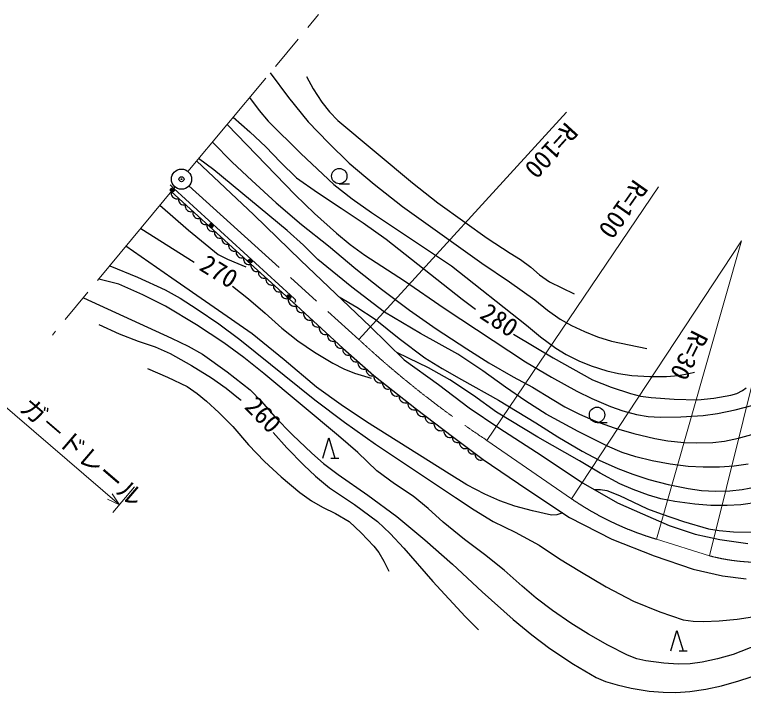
# Model space of a CAD drawing. Units: millimetres, scale not verified. Extents: x 40000 to 680000, y 20000 to 380000.
# Drawn here: x 455407 to 527445, y 247993 to 314948 of the extents above; entities that cross this region are included whole.
import ezdxf
from ezdxf.enums import TextEntityAlignment as Align

# ---------------------------------------------------------------- set-up
doc = ezdxf.new("R2010")
doc.units = ezdxf.units.MM
doc.header["$LTSCALE"] = 1000
doc.header["$PDMODE"] = 32
doc.header["$PDSIZE"] = 500
doc.linetypes.add('CHAIN', pattern=[18.5, 12, -1.5, 3.5, -1.5])
for name, color, linetype, lineweight in [('M-BGD', 7, 'Continuous', 25), ('M-BMK', 2, 'CHAIN', 13), ('M-BMK-SRVR', 3, 'Continuous', 25), ('M-STR-HTXT', 7, 'Continuous', 13)]:
    doc.layers.add(name, color=color, linetype=linetype, lineweight=lineweight)
doc.layers.add('M-OTRS', color=6, linetype='Continuous')
doc.styles.add('ＭＳ ゴシック', font='')
doc.styles.get('ＭＳ ゴシック').set_extended_font_data('MS Gothic')

msp = doc.modelspace()

# ---------------------------------------------------------------- linework, layer by layer
at = {"layer": 'M-BGD'}
for p, q in [((473404, 300487), (479059, 295153)), ((487504, 298235), (488502, 298238)), ((471148, 297780), (470780, 298117)), ((482673, 287228), (471148, 297779)), ((470891, 297464), (470868, 297349)), ((470868, 297349), (470872, 297265)), ((470872, 297265), (470891, 297167)), ((470891, 297464), (477316, 291628)), ((470891, 297167), (470939, 297042)), ((470939, 297042), (471014, 296946)), ((471014, 296946), (471103, 296866)), ((471103, 296866), (471205, 296800)), ((471205, 296800), (471334, 296764)), ((471334, 296764), (471434, 296755)), ((471434, 296755), (471518, 296759)), ((471518, 296759), (471630, 296792)), ((471630, 296792), (471609, 296689)), ((471609, 296689), (471613, 296613)), ((471613, 296613), (471630, 296525)), ((471630, 296525), (471673, 296413)), ((471673, 296413), (471741, 296327)), ((471741, 296327), (471821, 296254)), ((471821, 296254), (471913, 296195)), ((471913, 296195), (472029, 296163)), ((472029, 296163), (472119, 296154)), ((472119, 296154), (472195, 296158)), ((472195, 296158), (472295, 296188)), ((472295, 296188), (472272, 296074)), ((472272, 296074), (472276, 295989)), ((472276, 295989), (472295, 295891)), ((472295, 295891), (472344, 295766)), ((472344, 295766), (472419, 295671)), ((472419, 295671), (472508, 295590)), ((472508, 295590), (472610, 295525)), ((472610, 295525), (472739, 295488)), ((472739, 295488), (472838, 295479)), ((472838, 295479), (472923, 295483)), ((472923, 295483), (473034, 295517)), ((473034, 295517), (473012, 295402)), ((473012, 295402), (473016, 295318)), ((473016, 295318), (473034, 295220)), ((473034, 295220), (473083, 295095)), ((473083, 295095), (473158, 295000)), ((473158, 295000), (473247, 294919)), ((473247, 294919), (473349, 294853)), ((473349, 294853), (473478, 294817)), ((473478, 294817), (473577, 294808)), ((473577, 294808), (473662, 294812)), ((473662, 294812), (473774, 294845)), ((473774, 294845), (473753, 294743)), ((473753, 294743), (473757, 294666)), ((473757, 294666), (473774, 294578)), ((479059, 295153), (483694, 290670)), ((473774, 294578), (473817, 294466)), ((473817, 294466), (473885, 294380)), ((473885, 294380), (473965, 294307)), ((473965, 294307), (474057, 294248)), ((474057, 294248), (474173, 294216)), ((474173, 294216), (474262, 294207)), ((474262, 294207), (474339, 294211)), ((474339, 294211), (474439, 294241)), ((474439, 294241), (474416, 294127)), ((474416, 294127), (474420, 294042)), ((474420, 294042), (474439, 293944)), ((474439, 293944), (474487, 293819)), ((467880, 293829), (473173, 290491)), ((474487, 293819), (474563, 293724)), ((474563, 293724), (474651, 293643)), ((474651, 293643), (474754, 293578)), ((474754, 293578), (474883, 293541)), ((474883, 293541), (474982, 293532)), ((474982, 293532), (475067, 293536)), ((475067, 293536), (475178, 293570)), ((475178, 293570), (475155, 293456)), ((475155, 293456), (475159, 293371)), ((475159, 293371), (475178, 293273)), ((475178, 293273), (475227, 293148)), ((475227, 293148), (475302, 293053)), ((475302, 293053), (475391, 292972)), ((475391, 292972), (475493, 292906)), ((475493, 292906), (475622, 292870)), ((475622, 292870), (475721, 292861)), ((475721, 292861), (475806, 292865)), ((475806, 292865), (475917, 292898)), ((475917, 292898), (475897, 292796)), ((475897, 292796), (475901, 292719)), ((475901, 292719), (475917, 292631)), ((475917, 292631), (475961, 292519)), ((475961, 292519), (476029, 292433)), ((476029, 292433), (476109, 292360)), ((476109, 292360), (476201, 292301)), ((476201, 292301), (476317, 292269)), ((476317, 292269), (476406, 292260)), ((476406, 292260), (476482, 292264)), ((476482, 292264), (476583, 292294)), ((476583, 292294), (476560, 292180)), ((476560, 292180), (476564, 292095)), ((476564, 292095), (476583, 291997)), ((476583, 291997), (476631, 291872)), ((476631, 291872), (476707, 291777)), ((476707, 291777), (476795, 291696)), ((476795, 291696), (476897, 291631)), ((476897, 291631), (477026, 291594)), ((477026, 291594), (477126, 291585)), ((477126, 291585), (477210, 291589)), ((477210, 291589), (477322, 291623)), ((477316, 291628), (477293, 291514)), ((477293, 291514), (477297, 291429)), ((477297, 291429), (477316, 291331)), ((477316, 291628), (483263, 286211)), ((477316, 291331), (477364, 291206)), ((477364, 291206), (477439, 291111)), ((477439, 291111), (477528, 291030)), ((477528, 291030), (477630, 290964)), ((477630, 290964), (477759, 290928)), ((477759, 290928), (477858, 290918)), ((477858, 290918), (477943, 290922)), ((477943, 290922), (478054, 290956)), ((478054, 290956), (478031, 290841)), ((478031, 290841), (478035, 290757)), ((478035, 290757), (478054, 290659)), ((478054, 290659), (478102, 290534)), ((478102, 290534), (478177, 290438)), ((478177, 290438), (478266, 290358)), ((478266, 290358), (478368, 290292)), ((483694, 290670), (490567, 284123)), ((478368, 290292), (478497, 290255)), ((478497, 290255), (478596, 290246)), ((478596, 290246), (478681, 290250)), ((478681, 290250), (478793, 290283)), ((478793, 290283), (478770, 290169)), ((478770, 290169), (478774, 290084)), ((478774, 290084), (478792, 289986)), ((478792, 289986), (478841, 289861)), ((478841, 289861), (478916, 289766)), ((478916, 289766), (479004, 289685)), ((479004, 289685), (479106, 289619)), ((479106, 289619), (479235, 289583)), ((479419, 289577), (479531, 289611)), ((479531, 289611), (479508, 289497)), ((479235, 289583), (479335, 289573)), ((479335, 289573), (479419, 289577)), ((479508, 289497), (479512, 289412)), ((479512, 289412), (479531, 289314)), ((479531, 289314), (479579, 289189)), ((479579, 289189), (479654, 289093)), ((479654, 289093), (479743, 289013)), ((479743, 289013), (479845, 288947)), ((479845, 288947), (479974, 288910)), ((479974, 288910), (480073, 288901)), ((480073, 288901), (480158, 288905)), ((480158, 288905), (480269, 288938)), ((480269, 288938), (480246, 288824)), ((480246, 288824), (480250, 288740)), ((480250, 288740), (480269, 288641)), ((480269, 288641), (480317, 288516)), ((480317, 288516), (480392, 288421)), ((480392, 288421), (480481, 288340)), ((480481, 288340), (480583, 288274)), ((480583, 288274), (480712, 288238)), ((480712, 288238), (480811, 288228)), ((480811, 288228), (480896, 288232)), ((480896, 288232), (481007, 288266)), ((481007, 288266), (480984, 288152)), ((480984, 288152), (480988, 288067)), ((480988, 288067), (481007, 287969)), ((481007, 287969), (481055, 287844)), ((481055, 287844), (481130, 287749)), ((481130, 287749), (481219, 287668)), ((481219, 287668), (481321, 287602)), ((481321, 287602), (481450, 287565)), ((481450, 287565), (481549, 287556)), ((481549, 287556), (481634, 287560)), ((481634, 287560), (481746, 287593)), ((481746, 287593), (481723, 287479)), ((481723, 287479), (481727, 287395)), ((481727, 287395), (481745, 287297)), ((481745, 287297), (481794, 287172)), ((481794, 287172), (481869, 287076)), ((481869, 287076), (481957, 286995)), ((481957, 286995), (482059, 286929)), ((482059, 286929), (482188, 286893)), ((482188, 286893), (482288, 286884)), ((482288, 286884), (482372, 286887)), ((482372, 286887), (482484, 286921)), ((482484, 286921), (482459, 286795)), ((482459, 286795), (482463, 286702)), ((483041, 286891), (482673, 287228)), ((483041, 286891), (483100, 286837)), ((483100, 286837), (483130, 286796)), ((483130, 286796), (483154, 286733)), ((483154, 286733), (483163, 286684)), ((482463, 286702), (482484, 286594)), ((482484, 286594), (482537, 286457)), ((482537, 286457), (482619, 286352)), ((482619, 286352), (482717, 286263)), ((482717, 286263), (482829, 286191)), ((482829, 286191), (482971, 286151)), ((482971, 286151), (483080, 286140)), ((483080, 286140), (483173, 286144)), ((483114, 286527), (483093, 286505)), ((483140, 286570), (483114, 286527)), ((483158, 286635), (483140, 286570)), ((483163, 286684), (483158, 286635)), ((483173, 286144), (483296, 286181)), ((483263, 286211), (483240, 286097)), ((483240, 286097), (483244, 286013)), ((483244, 286013), (483262, 285915)), ((483263, 286211), (487862, 282004)), ((483262, 285915), (483310, 285789)), ((483310, 285789), (483385, 285694)), ((483385, 285694), (483473, 285613)), ((483473, 285613), (483575, 285547)), ((483575, 285547), (483704, 285510)), ((483704, 285510), (483804, 285500)), ((483804, 285500), (483888, 285504)), ((483888, 285504), (484000, 285537)), ((484000, 285537), (483974, 285412)), ((483974, 285412), (483978, 285319)), ((483978, 285319), (483999, 285211)), ((483999, 285211), (484052, 285073)), ((484052, 285073), (484134, 284968)), ((484134, 284968), (484231, 284879)), ((484231, 284879), (484343, 284806)), ((484343, 284806), (484485, 284766)), ((484485, 284766), (484594, 284755)), ((484594, 284755), (484687, 284759)), ((484687, 284759), (484810, 284796)), ((484810, 284796), (484787, 284682)), ((484787, 284682), (484791, 284597)), ((484791, 284597), (484809, 284499)), ((484809, 284499), (484857, 284374)), ((484857, 284374), (484932, 284278)), ((484932, 284278), (485021, 284197)), ((485021, 284197), (485123, 284131)), ((485123, 284131), (485251, 284095)), ((485251, 284095), (485351, 284085)), ((485351, 284085), (485435, 284089)), ((485435, 284089), (485547, 284122)), ((485547, 284122), (485522, 283996)), ((485522, 283996), (485526, 283903)), ((485526, 283903), (485546, 283795)), ((490567, 284123), (493922, 280852)), ((485546, 283795), (485599, 283658)), ((485599, 283658), (485681, 283553)), ((485681, 283553), (485778, 283464)), ((485778, 283464), (485891, 283391)), ((485891, 283391), (486032, 283350)), ((486032, 283350), (486142, 283340)), ((486142, 283340), (486235, 283344)), ((486235, 283344), (486358, 283380)), ((486358, 283380), (486334, 283266)), ((486334, 283266), (486338, 283182)), ((486338, 283182), (486357, 283084)), ((486357, 283084), (486405, 282958)), ((486405, 282958), (486480, 282863)), ((486480, 282863), (486568, 282782)), ((486568, 282782), (486670, 282716)), ((486670, 282716), (486799, 282679)), ((486799, 282679), (486898, 282669)), ((486898, 282669), (486983, 282673)), ((486983, 282673), (487094, 282706)), ((487094, 282706), (487071, 282592)), ((487071, 282592), (487075, 282508)), ((487075, 282508), (487093, 282409)), ((487093, 282409), (487141, 282284)), ((487141, 282284), (487216, 282189)), ((487216, 282189), (487305, 282108)), ((487305, 282108), (487407, 282042)), ((487407, 282042), (487535, 282005)), ((487535, 282005), (487635, 281995)), ((487635, 281995), (487720, 281999)), ((487720, 281999), (487831, 282032)), ((487862, 282004), (487841, 281890)), ((487841, 281890), (487846, 281805)), ((487846, 281805), (487867, 281707)), ((487862, 282004), (490928, 279311)), ((487867, 281707), (487917, 281583)), ((487917, 281583), (487994, 281489)), ((487994, 281489), (488084, 281410)), ((488084, 281410), (488188, 281346)), ((488188, 281346), (488317, 281312)), ((488317, 281312), (488417, 281304)), ((488417, 281304), (488501, 281310)), ((488501, 281310), (488612, 281345)), ((488612, 281345), (488591, 281231)), ((488591, 281231), (488597, 281146)), ((488597, 281146), (488617, 281048)), ((488617, 281048), (488668, 280924)), ((488668, 280924), (488744, 280830)), ((488744, 280830), (488834, 280751)), ((488834, 280751), (488938, 280687)), ((488938, 280687), (489067, 280653)), ((489067, 280653), (489167, 280645)), ((489167, 280645), (489251, 280651)), ((489251, 280651), (489362, 280686)), ((489362, 280686), (489339, 280560)), ((489339, 280560), (489345, 280467)), ((489345, 280467), (489368, 280359)), ((489368, 280359), (489423, 280223)), ((493922, 280852), (497292, 278402)), ((489423, 280223), (489508, 280119)), ((489508, 280119), (489607, 280032)), ((489607, 280032), (489720, 279962)), ((489720, 279962), (489863, 279924)), ((489863, 279924), (489972, 279916)), ((489972, 279916), (490065, 279922)), ((490065, 279922), (490187, 279961)), ((490187, 279961), (490167, 279846)), ((490167, 279846), (490172, 279762)), ((490172, 279762), (490193, 279664)), ((490193, 279664), (490243, 279540)), ((490243, 279540), (490320, 279446)), ((490320, 279446), (490410, 279367)), ((490410, 279367), (490513, 279303)), ((490513, 279303), (490643, 279269)), ((490643, 279269), (490742, 279261)), ((490742, 279261), (490827, 279266)), ((490827, 279266), (490938, 279302)), ((490928, 279311), (490911, 279184)), ((490911, 279184), (490921, 279091)), ((490921, 279091), (490949, 278985)), ((490928, 279311), (495129, 275973)), ((490949, 278985), (491011, 278851)), ((491011, 278851), (491101, 278752)), ((491101, 278752), (491204, 278670)), ((491204, 278670), (491321, 278605)), ((491321, 278605), (491465, 278575)), ((491465, 278575), (491575, 278572)), ((491575, 278572), (491668, 278582)), ((491668, 278582), (491788, 278627)), ((491788, 278627), (491772, 278512)), ((491772, 278512), (491782, 278428)), ((491782, 278428), (491807, 278331)), ((491807, 278331), (491864, 278210)), ((491864, 278210), (491945, 278119)), ((491945, 278119), (492039, 278045)), ((497292, 278402), (500338, 276114)), ((492039, 278045), (492145, 277986)), ((492145, 277986), (492276, 277958)), ((492276, 277958), (492376, 277956)), ((492376, 277956), (492460, 277965)), ((492460, 277965), (492569, 278006)), ((492569, 278006), (492553, 277879)), ((492553, 277879), (492563, 277787)), ((492563, 277787), (492591, 277680)), ((492591, 277680), (492653, 277547)), ((492653, 277547), (492743, 277447)), ((492743, 277447), (492846, 277365)), ((492846, 277365), (492963, 277301)), ((492963, 277301), (493107, 277270)), ((493107, 277270), (493217, 277267)), ((493217, 277267), (493310, 277278)), ((493310, 277278), (493430, 277323)), ((493430, 277323), (493413, 277196)), ((493413, 277196), (493423, 277103)), ((493423, 277103), (493451, 276997)), ((493451, 276997), (493513, 276863)), ((493513, 276863), (493603, 276764)), ((493603, 276764), (493706, 276682)), ((493706, 276682), (493823, 276617)), ((494170, 276594), (494290, 276639)), ((494290, 276639), (494273, 276512)), ((493823, 276617), (493967, 276587)), ((493967, 276587), (494077, 276584)), ((494077, 276584), (494170, 276594)), ((494273, 276512), (494283, 276420)), ((494283, 276420), (494311, 276314)), ((494311, 276314), (494373, 276180)), ((494373, 276180), (494463, 276081)), ((494463, 276081), (494566, 275999)), ((494566, 275999), (494683, 275934)), ((494683, 275934), (494827, 275904)), ((494827, 275904), (494937, 275900)), ((494937, 275900), (495030, 275911)), ((495030, 275911), (495150, 275956)), ((495129, 275973), (495115, 275845)), ((495129, 275973), (498675, 273266)), ((500338, 276114), (503286, 274117)), ((495115, 275845), (495127, 275753)), ((495127, 275753), (495157, 275647)), ((495157, 275647), (495222, 275515)), ((495222, 275515), (495313, 275417)), ((495313, 275417), (495418, 275337)), ((495418, 275337), (495536, 275275)), ((495536, 275275), (495681, 275247)), ((495681, 275247), (495791, 275246)), ((495791, 275246), (495883, 275259)), ((495883, 275259), (496002, 275306)), ((496002, 275306), (495988, 275179)), ((495988, 275179), (496000, 275087)), ((496000, 275087), (496030, 274981)), ((496030, 274981), (496095, 274848)), ((496095, 274848), (496186, 274751)), ((496186, 274751), (496291, 274671)), ((496291, 274671), (496409, 274609)), ((496409, 274609), (496554, 274581)), ((496554, 274581), (496664, 274580)), ((496664, 274580), (496756, 274592)), ((496756, 274592), (496875, 274640)), ((496875, 274640), (496860, 274501)), ((496860, 274501), (496873, 274400)), ((512979, 274653), (513978, 274655)), ((496873, 274400), (496906, 274285)), ((496906, 274285), (496976, 274140)), ((496976, 274140), (497076, 274034)), ((497076, 274034), (497190, 273947)), ((497190, 273947), (497319, 273879)), ((497319, 273879), (497477, 273849)), ((497477, 273849), (497597, 273848)), ((497597, 273848), (497698, 273861)), ((497698, 273861), (497828, 273913)), ((497828, 273913), (497813, 273785)), ((497813, 273785), (497826, 273693)), ((503286, 274117), (506978, 271733)), ((485869, 271140), (486463, 273138)), ((486463, 273138), (487067, 271143)), ((497826, 273693), (497856, 273587)), ((497856, 273587), (497921, 273455)), ((497921, 273455), (498012, 273357)), ((498012, 273357), (498117, 273277)), ((498117, 273277), (498235, 273215)), ((498235, 273215), (498380, 273187)), ((498380, 273187), (498489, 273186)), ((498489, 273186), (498582, 273199)), ((498582, 273199), (498701, 273246)), ((498675, 273266), (498665, 273161)), ((498665, 273161), (498676, 273086)), ((498675, 273266), (501714, 271006)), ((498676, 273086), (498702, 273000)), ((498702, 273000), (498756, 272892)), ((498756, 272892), (498832, 272813)), ((498832, 272813), (498918, 272749)), ((498918, 272749), (499015, 272699)), ((499015, 272699), (499134, 272678)), ((499134, 272678), (499224, 272678)), ((499224, 272678), (499300, 272689)), ((499300, 272689), (499396, 272729)), ((499396, 272729), (499385, 272613)), ((499385, 272613), (499397, 272530)), ((499397, 272530), (499426, 272434)), ((499426, 272434), (499486, 272314)), ((499486, 272314), (499570, 272227)), ((499570, 272227), (499666, 272155)), ((499666, 272155), (499774, 272100)), ((499774, 272100), (499906, 272076)), ((499906, 272076), (500006, 272077)), ((500006, 272077), (500090, 272089)), ((500090, 272089), (500198, 272133)), ((500198, 272133), (500187, 272029)), ((500187, 272029), (500198, 271954)), ((500198, 271954), (500224, 271867)), ((500224, 271867), (500278, 271760)), ((500278, 271760), (500354, 271681)), ((500354, 271681), (500441, 271617)), ((500441, 271617), (500538, 271567)), ((500822, 271557), (500919, 271597)), ((500919, 271597), (500907, 271481)), ((506978, 271733), (511611, 268675)), ((486668, 271142), (487467, 271144)), ((500538, 271567), (500657, 271546)), ((500657, 271546), (500746, 271546)), ((500746, 271546), (500822, 271557)), ((500907, 271481), (500920, 271397)), ((500920, 271397), (500948, 271301)), ((500948, 271301), (501008, 271182)), ((501008, 271182), (501093, 271094)), ((501093, 271094), (501189, 271023)), ((501189, 271023), (501297, 270967)), ((501297, 270967), (501429, 270944)), ((501429, 270944), (501529, 270944)), ((501529, 270944), (501612, 270957)), ((501612, 270957), (501720, 271001)), ((501714, 271006), (506037, 268057)), ((506037, 268057), (510267, 265287)), ((511611, 268675), (514998, 266711)), ((514998, 266711), (517458, 265618)), ((510267, 265287), (514444, 263135)), ((517458, 265618), (520113, 264493)), ((520113, 264493), (522670, 263626)), ((514444, 263135), (518620, 261497)), ((522670, 263626), (525097, 263082)), ((525097, 263082), (527879, 262701)), ((518620, 261497), (522486, 260168)), ((522486, 260168), (525389, 259506)), ((525389, 259506), (527708, 259203)), ((520283, 252110), (520877, 254109)), ((520877, 254109), (521481, 252113)), ((521082, 252112), (521881, 252114))]:
    msp.add_line(p, q, dxfattribs=at)
for points in [[(480673, 309205), (482481, 306761), (484437, 304349), (486426, 302270), (488472, 300285), (490946, 298204), (493762, 295982), (501598, 290388), (504334, 288563), (506844, 286760), (508079, 285746), (509341, 284865), (510441, 284248), (511728, 283649), (513027, 283129), (514414, 282685), (517890, 281977)], [(484249, 308843), (484923, 307617), (485781, 306286), (486527, 305345), (487349, 304484), (494725, 298313), (497243, 296362), (499900, 294436), (502123, 292861), (504380, 291396), (505401, 290765), (506423, 290002), (507285, 289247), (508263, 288554), (510706, 287358)], [(478640, 306766), (479581, 305474), (480487, 304413), (483694, 301227), (486950, 298158), (488770, 296751), (490673, 295408), (498582, 290141), (506002, 284263), (507389, 283117), (508906, 281997), (509933, 281381), (511187, 280758), (512406, 280258), (513930, 279766), (515097, 279492), (516412, 279301), (518207, 279200), (519849, 279204), (521043, 279306), (522044, 279494), (522596, 279627)], [(477006, 304806), (478672, 303374), (480235, 301892), (481675, 300356), (483265, 298831), (485346, 297359), (487691, 295836), (489873, 294391), (492142, 292758), (499650, 286845), (500969, 285846)], [(476411, 304093), (483148, 297146), (485052, 295301), (487219, 293352), (488581, 292236), (490039, 291186), (493933, 288647), (497878, 285952), (505902, 280654), (508478, 279126), (510965, 277765), (512462, 277018), (514298, 276233), (515532, 275804), (516887, 275450), (518021, 275262), (519216, 275186), (521269, 275203), (523462, 275333), (524883, 275529), (526643, 275896), (528414, 276360)], [(474965, 302359), (476928, 300368), (478868, 298544), (481265, 296360), (483781, 294223), (486439, 292110), (489122, 289845), (491664, 287818), (494446, 285737), (497086, 283896), (500092, 281930), (502292, 280550), (504681, 279178), (506613, 278131), (508549, 276957), (509808, 276201), (511233, 275477), (512813, 274800), (514685, 274127), (516602, 273568), (518693, 273068), (519983, 272844), (521572, 272681), (522818, 272634), (524417, 272689), (525591, 272824), (526961, 273104), (528499, 273546)], [(527912, 270553), (526531, 270338), (525066, 270233), (523468, 270227), (521990, 270323), (520207, 270555), (518435, 270860), (516795, 271256), (515471, 271707), (513996, 272328), (511109, 273766), (507942, 275467), (505933, 276751), (503924, 278157), (501690, 279762), (499203, 281408), (495539, 283449), (491975, 285556), (488744, 288037), (485392, 290750), (483974, 292159), (482361, 293604), (475092, 299602), (473600, 300723)], [(469768, 296109), (472591, 293650), (475535, 291257), (476443, 290778), (477482, 290349), (478277, 290015)], [(509580, 265737), (509008, 265547), (508477, 265507), (506602, 265914), (504866, 266397), (503357, 266926), (501885, 267560), (500123, 268502), (498347, 269576), (490184, 274734), (487685, 276399), (485247, 278150), (482047, 280861), (478888, 283403), (470952, 288926), (466414, 292058)], [(464813, 290125), (467571, 289005), (470301, 287773), (471785, 286934), (473465, 285849), (475604, 284385), (477678, 282838), (485099, 276885), (488025, 274678), (491083, 272503), (498993, 267238), (500825, 266019), (502707, 264889), (504880, 263824), (507261, 262525), (509254, 261189), (511279, 259954), (513890, 258431), (516570, 256991), (519169, 255965), (521502, 255157), (522489, 255027), (523494, 254997), (525034, 255048), (526821, 255216), (528327, 255466)], [(528884, 252677), (526438, 251729), (524899, 251297), (523379, 250974), (522190, 250810), (521003, 250772), (519592, 250870), (517803, 251109), (516912, 251326), (515980, 251676), (514055, 252652), (512141, 253736), (510375, 254831), (508563, 256077), (506975, 257289), (505588, 258473), (503797, 260066), (501868, 261631), (499888, 263105), (497773, 264811), (496302, 266165), (494792, 267386), (492955, 268599), (491201, 269879), (489325, 271675), (487426, 273352), (480043, 279479), (478081, 281065), (476090, 282528), (473381, 284287), (470329, 286131), (468087, 287258), (465715, 288311), (463724, 288810)], [(476959, 288107), (478529, 286870), (480169, 285442), (481816, 283987), (483408, 282716), (485065, 281601), (486871, 280510), (487936, 279957), (488997, 279519), (490665, 279025)], [(462211, 286982), (470933, 282979), (472555, 282197), (473972, 281403), (476405, 279657), (478702, 277878), (479829, 276718), (481140, 275204), (482877, 273428), (484800, 271612), (485947, 270621), (487376, 269531), (490336, 267493), (493196, 265380), (495953, 263080), (498691, 260664), (501608, 257936), (504686, 255201), (506536, 253675), (508323, 252341), (510655, 250797), (512885, 249456), (513812, 249079), (514963, 248734), (516356, 248414), (518136, 248123), (519528, 248003), (520757, 247993), (522154, 248092), (523738, 248320), (525264, 248653), (526992, 249142), (529336, 249879)], [(487486, 287058), (489219, 286053), (491056, 284852), (493403, 282953), (495957, 281031), (497654, 279979), (499576, 278912), (503223, 276849), (506911, 274636), (509108, 273228), (511520, 271814), (513201, 270940), (515022, 270115), (516513, 269538), (518085, 269039), (520020, 268538), (521975, 268135), (523293, 267952), (524689, 267876), (526088, 267915), (527313, 268045), (528689, 268296)], [(463736, 284322), (465744, 283429), (467619, 282704), (469319, 282115), (470800, 281478), (472888, 280295), (474863, 279059), (476305, 278050), (477718, 276932), (477807, 276856)], [(504706, 283388), (508646, 281045), (512523, 278875), (514385, 278142), (516289, 277505), (517257, 277268), (518329, 277117), (520587, 276954), (522940, 276895), (524523, 277058), (526204, 277345), (526778, 277516), (527342, 277815), (527715, 278080)], [(539079, 269819), (537346, 269111), (535459, 268457), (533198, 267768), (530685, 267115), (528985, 266775), (527203, 266532), (525836, 266450), (524238, 266467), (522638, 266578), (520654, 266837), (519286, 267121), (518056, 267474), (516553, 268024), (515240, 268606), (513301, 269639), (511238, 270859), (507127, 273222), (503035, 275690), (500763, 277322), (498422, 278878), (496324, 280039), (494339, 281022), (493180, 281575)], [(468537, 279996), (470525, 279149), (472456, 278203), (473440, 277523), (474367, 276757), (475609, 275646), (476977, 274254), (478536, 272434), (480098, 270789), (481743, 269286), (483607, 267725), (484753, 266926), (485848, 266298), (487113, 265680), (488482, 264872), (489669, 263762), (490918, 262448), (491409, 261814), (491911, 260955), (492382, 259970)], [(480954, 273676), (482314, 272150), (483988, 270436), (485140, 269359), (486527, 268213), (488995, 266561), (491292, 264868), (492527, 263691), (493893, 262234), (496762, 258952), (499937, 255489), (501255, 254173)], [(512734, 268024), (513335, 268031), (513941, 267929), (515181, 267460), (516528, 266827), (517969, 266139), (519316, 265620), (521510, 264881), (524006, 264165), (525061, 263974), (526451, 263846), (528255, 263825), (529909, 263909), (531301, 264063), (532869, 264356), (534166, 264727), (535667, 265278), (537526, 266090), (539500, 267067), (540704, 267771), (541873, 268580), (546368, 271975)]]:
    msp.add_lwpolyline(points, dxfattribs=at)
for centre, major_axis in [((487502, 298994), (759, 2)), ((471013, 297632), (200, 1)), ((471013, 297632), (120, 0)), ((471013, 297632), (39.9, 0.1)), ((474855, 294115), (200, 1)), ((474855, 294115), (120, 0)), ((474855, 294115), (39.9, 0.1)), ((478696, 290598), (200, 1)), ((478696, 290598), (120, 0)), ((478696, 290598), (39.9, 0.1)), ((482538, 287080), (200, 1)), ((482538, 287080), (120, 0)), ((482538, 287080), (39.9, 0.1)), ((512977, 275412), (759, 2))]:
    msp.add_ellipse(centre, major_axis=major_axis, ratio=0.999982, dxfattribs=at)
at = {"layer": 'M-BMK'}
for p, q in [((472542, 299454), (485463, 314948)), ((471266, 297918), (459157, 283294)), ((472644, 298018), (489433, 282859)), ((502087, 272888), (510455, 267116)), ((518858, 263124), (524088, 261483))]:
    msp.add_line(p, q, dxfattribs=at)
for centre, major_axis, start_param, end_param in [((557364, 356053), (-66788, 74240), 1.660865, 1.822366), ((527355, 291852), (-20036, 22272), 1.809611, 2.121398), ((529106, 280814), (-13358, 14848), 2.154988, 3.123458)]:
    msp.add_ellipse(centre, major_axis=major_axis, ratio=0.999982, start_param=start_param, end_param=end_param, dxfattribs=at)
at = {"layer": 'M-BMK-SRVR'}
for major_axis in [(999, 3), (39.9, 0.1)]:
    msp.add_ellipse((471903, 298687), major_axis=major_axis, ratio=0.999982, dxfattribs=at)
at = {"layer": 'M-OTRS'}
msp.add_point((471903, 298687), dxfattribs=at)
at = {"layer": 'M-STR-HTXT'}
for p, q in [((489433, 282859), (509960, 305304)), ((519065, 297926), (502087, 272888)), ((510455, 267116), (527262, 292591)), ((527262, 292591), (518858, 263124)), ((524088, 261483), (529155, 281885)), ((453580, 276978), (465780, 266537)), ((465130, 265778), (467276, 268285)), ((465058, 267614), (465780, 266537)), ((465780, 266537), (464604, 267083))]:
    msp.add_line(p, q, dxfattribs=at)

# ---------------------------------------------------------------- texts
at = {"layer": 'M-BGD', "style": 'ＭＳ ゴシック'}
for s, rotation, p in [('270', 328.546, (473259, 289313)), ('280', 326.846, (500960, 284575)), ('260', 314.346, (477650, 275738))]:
    msp.add_text(s, height=1833, rotation=rotation, dxfattribs=at).set_placement(p, align=Align.BOTTOM_LEFT)
at = {"layer": 'M-STR-HTXT', "style": 'ＭＳ ゴシック'}
for s, rotation, p in [('R=100', 227.646, (509481, 304796)), ('R=100', 234.946, (516159, 299095)), ('R=30', 243.146, (521906, 284154)), ('ガ－ドレール', 319.446, (455426, 275498))]:
    msp.add_text(s, height=1833, rotation=rotation, dxfattribs=at).set_placement(p, align=Align.BOTTOM_LEFT)

doc.saveas('drawing.dxf')
